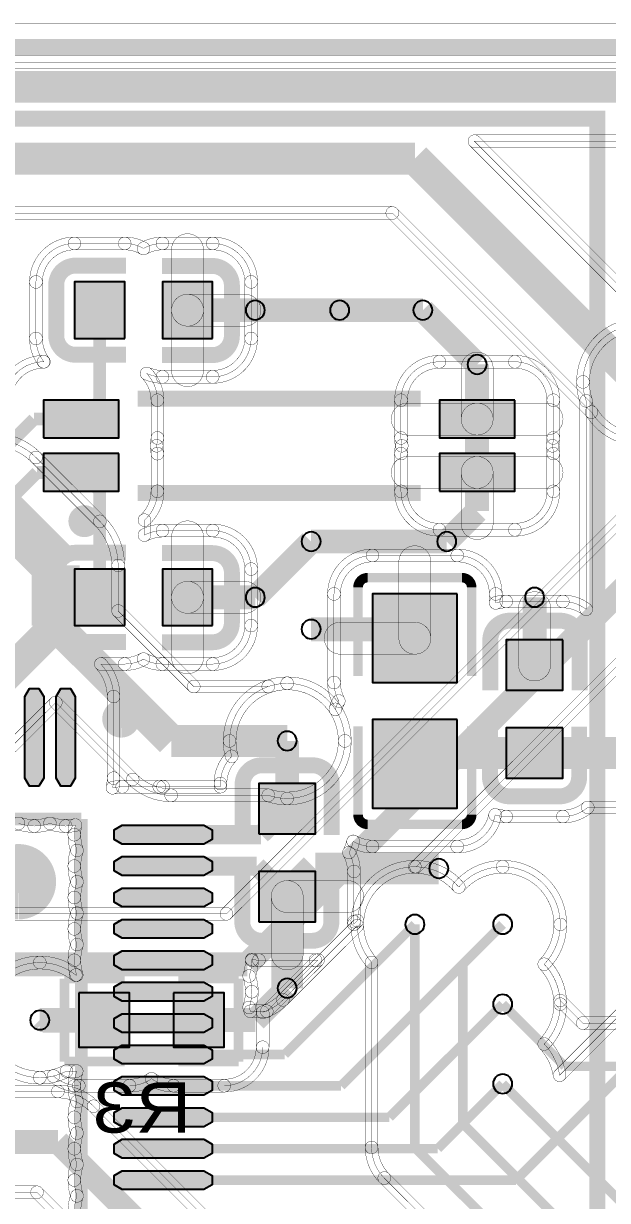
# Model space of a CAD drawing. Header units: millimetres. Extents: x -4.3 to 69.9, y 0.1 to 36.1.
# Drawn here: x 42.79 to 52.09, y 17.32 to 36.06 of the extents above; entities that cross this region are included whole.
import ezdxf
from ezdxf.enums import TextEntityAlignment as Align

# ---------------------------------------------------------------- set-up
doc = ezdxf.new("R2010")
doc.units = ezdxf.units.MM
for name, color, linetype, true_color in [('Bottom Layer', 7, 'Continuous', 0x0000ff), ('Bottom Silkscreen Layer', 7, 'Continuous', 0x66cc33), ('Hole Layer', 7, 'Continuous', 0x222222), ('Top Layer', 7, 'Continuous', 0xff0000), ('Top Silkscreen Layer', 7, 'Continuous', 0xffcc00)]:
    doc.layers.add(name, color=color, linetype=linetype, true_color=true_color)
doc.styles.get("Standard").update_dxf_attribs({"font": 'arial.ttf'})

msp = doc.modelspace()

# ---------------------------------------------------------------- hatches: boundary and pattern name
at = {"layer": 'Bottom Layer'}
for points in [[(43.674, 20.625), (43.674, 19.761), (44.481, 19.761), (44.481, 20.625)], [(45.181, 20.625), (45.181, 19.761), (45.988, 19.761), (45.988, 20.625)]]:
    msp.add_hatch(color=256, dxfattribs=at).paths.add_polyline_path(points)
at = {"layer": 'Top Layer'}
for points in [[(44.404, 31.046), (44.404, 31.946), (43.604, 31.946), (43.604, 31.046)], [(45.804, 31.046), (45.804, 31.946), (45.004, 31.946), (45.004, 31.046)], [(43.113, 29.462), (44.313, 29.462), (44.313, 30.062), (43.113, 30.062)], [(50.613, 30.062), (49.413, 30.062), (49.413, 29.462), (50.613, 29.462)], [(44.313, 29.212), (43.113, 29.212), (43.113, 28.612), (44.313, 28.612)], [(49.413, 28.612), (50.613, 28.612), (50.613, 29.212), (49.413, 29.212)], [(44.404, 26.474), (44.404, 27.374), (43.604, 27.374), (43.604, 26.474)], [(45.804, 26.474), (45.804, 27.374), (45.004, 27.374), (45.004, 26.474)], [(49.697, 26.978), (48.347, 26.978), (48.347, 25.568), (49.697, 25.568)], [(51.377, 26.246), (50.477, 26.246), (50.477, 25.446), (51.377, 25.446)], [(42.815, 25.345), (42.89, 25.475), (43.04, 25.475), (43.115, 25.345), (43.115, 24.045), (43.04, 23.915), (42.89, 23.915), (42.815, 24.045)], [(43.315, 25.345), (43.39, 25.475), (43.54, 25.475), (43.615, 25.345), (43.615, 24.045), (43.54, 23.915), (43.39, 23.915), (43.315, 24.045)], [(49.697, 24.978), (48.347, 24.978), (48.347, 23.568), (49.697, 23.568)], [(51.377, 24.846), (50.477, 24.846), (50.477, 24.046), (51.377, 24.046)], [(46.54, 23.16), (47.44, 23.16), (47.44, 23.96), (46.54, 23.96)], [(45.665, 23.295), (45.795, 23.22), (45.795, 23.07), (45.665, 22.995), (44.365, 22.995), (44.235, 23.07), (44.235, 23.22), (44.365, 23.295)], [(45.665, 22.795), (45.795, 22.72), (45.795, 22.57), (45.665, 22.495), (44.365, 22.495), (44.235, 22.57), (44.235, 22.72), (44.365, 22.795)], [(46.54, 21.76), (47.44, 21.76), (47.44, 22.56), (46.54, 22.56)], [(45.665, 22.295), (45.795, 22.22), (45.795, 22.07), (45.665, 21.995), (44.365, 21.995), (44.235, 22.07), (44.235, 22.22), (44.365, 22.295)], [(45.665, 21.795), (45.795, 21.72), (45.795, 21.57), (45.665, 21.495), (44.365, 21.495), (44.235, 21.57), (44.235, 21.72), (44.365, 21.795)], [(45.665, 21.295), (45.795, 21.22), (45.795, 21.07), (45.665, 20.995), (44.365, 20.995), (44.235, 21.07), (44.235, 21.22), (44.365, 21.295)], [(45.665, 20.795), (45.795, 20.72), (45.795, 20.57), (45.665, 20.495), (44.365, 20.495), (44.235, 20.57), (44.235, 20.72), (44.365, 20.795)], [(45.665, 20.295), (45.795, 20.22), (45.795, 20.07), (45.665, 19.995), (44.365, 19.995), (44.235, 20.07), (44.235, 20.22), (44.365, 20.295)], [(45.665, 19.795), (45.795, 19.72), (45.795, 19.57), (45.665, 19.495), (44.365, 19.495), (44.235, 19.57), (44.235, 19.72), (44.365, 19.795)], [(45.665, 19.295), (45.795, 19.22), (45.795, 19.07), (45.665, 18.995), (44.365, 18.995), (44.235, 19.07), (44.235, 19.22), (44.365, 19.295)], [(45.665, 18.795), (45.795, 18.72), (45.795, 18.57), (45.665, 18.495), (44.365, 18.495), (44.235, 18.57), (44.235, 18.72), (44.365, 18.795)], [(45.665, 18.295), (45.795, 18.22), (45.795, 18.07), (45.665, 17.995), (44.365, 17.995), (44.235, 18.07), (44.235, 18.22), (44.365, 18.295)], [(45.665, 17.795), (45.795, 17.72), (45.795, 17.57), (45.665, 17.495), (44.365, 17.495), (44.235, 17.57), (44.235, 17.72), (44.365, 17.795)]]:
    msp.add_hatch(color=256, dxfattribs=at).paths.add_polyline_path(points)

# ---------------------------------------------------------------- linework, layer by layer
at = {"layer": 'Bottom Layer', "const_width": 0.00508}
msp.add_lwpolyline([(-0.127, 0.058), (69.873, 0.058), (69.873, 36.057), (-0.127, 36.057)], close=True, dxfattribs=at)
at = {"layer": 'Bottom Layer'}
for points, const_width in [([(57.404, 35.052), (22.352, 35.052)], 0.508), ([(22.733, 33.909), (49.022, 33.909)], 0.508), ([(49.022, 33.909), (52.578, 30.353)], 0.508), ([(55.713, 30.44), (46.355, 21.082)], 0.381), ([(42.291, 28.448), (43.307, 27.432)], 0.762), ([(43.307, 27.432), (43.307, 26.475)], 0.762), ([(43.307, 26.475), (41.597, 24.765)], 0.508), ([(43.307, 26.475), (45.144, 24.638)], 0.508), ([(45.144, 24.638), (46.99, 24.638)], 0.508), ([(49.022, 21.717), (49.022, 18.165)], 0.152), ([(49.784, 21.082), (50.419, 21.717)], 0.152), ([(46.355, 21.082), (33.909, 21.082)], 0.381), ([(49.784, 18.546), (49.784, 21.082)], 0.152), ([(46.482, 20.193), (46.99, 20.701)], 0.381), ([(51.409, 19.457), (50.419, 20.447)], 0.152), ([(43.053, 20.193), (44.078, 20.193)], 0.381), ([(45.584, 20.193), (46.482, 20.193)], 0.381), ([(51.409, 19.457), (54.981, 19.457)], 0.152), ([(50.419, 19.177), (52.679, 16.917)], 0.152), ([(49.784, 18.546), (53.953, 14.377)], 0.152), ([(34.07, 18.254), (43.341, 18.254)], 0.381), ([(53.827, 7.768), (43.341, 18.254)], 0.381), ([(53.086, 14.101), (49.022, 18.165)], 0.152)]:
    msp.add_lwpolyline(points, dxfattribs=dict(at, const_width=const_width))
at = {"layer": 'Bottom Layer', "const_width": 0.00508}
for points in [[(49.898, 34.114, -1), (50.042, 34.258), (53.021, 31.279, -1), (52.877, 31.135)], [(49.97, 34.084, -1), (49.97, 34.288), (52.815, 34.288, -1), (52.815, 34.084)], [(31.98, 32.941, -1), (31.98, 33.145), (48.663, 33.145, -1), (48.663, 32.941)], [(48.591, 32.971, -1), (48.735, 33.115), (51.905, 29.944, -1), (51.762, 29.801)], [(46.094, 21.813, -1), (45.951, 21.957), (55.074, 31.08, -1), (55.218, 30.936)], [(52.615, 29.335, -0.260485), (51.747, 29.819, -1), (51.92, 29.926, 0.260485), (52.615, 29.538, -1)], [(42.291, 29.543, -0.198912), (43.065, 29.222, -1), (42.921, 29.078, 0.198912), (42.291, 29.34, -1)], [(42.921, 29.078, -1), (43.065, 29.222), (44.081, 28.206, -1), (43.938, 28.062)], [(42.921, 29.078, -1), (43.065, 29.222), (43.065, 29.222, -1), (42.921, 29.078)], [(44.081, 28.206, -0.198912), (44.402, 27.432, -1), (44.199, 27.432, 0.198912), (43.938, 28.062, -1)], [(43.938, 28.062, -1), (44.081, 28.206), (44.081, 28.206, -1), (43.938, 28.062)], [(44.402, 26.707, -1), (44.199, 26.707), (44.199, 27.432, -1), (44.402, 27.432)], [(44.402, 27.432, -1), (44.199, 27.432), (44.199, 27.432, -1), (44.402, 27.432)], [(49.114, 22.562, -1), (48.97, 22.706), (53.748, 27.484, -1), (53.892, 27.34)], [(51.694, 20.145), (51.334, 20.505, 0.177146), (51.081, 21.082, 0.193556), (51.336, 21.717, 0.414214), (50.419, 22.634, 0.219892), (49.721, 22.311, 0.214176), (49.042, 22.634), (53.82, 27.412, 0.070378), (53.773, 27.077, 0.316105), (54.571, 25.941, 0.333237), (53.519, 24.537, 0.269329), (54.257, 23.267, 0.269329), (53.519, 21.997, 0.269329), (54.257, 20.727, 0.14148), (53.691, 20.145)], [(44.228, 26.635, -1), (44.372, 26.779), (45.575, 25.576, -1), (45.431, 25.432)], [(45.503, 25.403, -1), (45.503, 25.606), (46.689, 25.606, -1), (46.689, 25.403)], [(46.656, 25.6, -0.083801), (46.99, 25.657, -1), (46.99, 25.453, 0.083801), (46.722, 25.408, -1)], [(46.99, 25.657, -0.414214), (48.009, 24.638, -1), (47.805, 24.638, 0.414214), (46.99, 25.453, -1)], [(42.681, 24.48, -1), (42.537, 24.624), (43.235, 25.322, -1), (43.379, 25.178)], [(43.235, 25.178, -1), (43.379, 25.322), (44.603, 24.097, -1), (44.46, 23.954)], [(48.009, 24.638, -0.414214), (46.99, 23.62, -1), (46.99, 23.823, 0.414214), (47.805, 24.638, -1)], [(44.46, 23.954, -1), (44.603, 24.097), (44.603, 24.097, -1), (44.46, 23.954)], [(45.144, 23.67, -0.198912), (44.46, 23.954, -1), (44.603, 24.097, 0.198912), (45.144, 23.874, -1)], [(45.144, 23.67, -1), (45.144, 23.874), (45.144, 23.874, -1), (45.144, 23.67)], [(45.144, 23.67, -1), (45.144, 23.874), (46.689, 23.874, -1), (46.689, 23.67)], [(46.99, 23.62, -0.083801), (46.656, 23.676, -1), (46.722, 23.868, 0.083801), (46.99, 23.823, -1)], [(49.044, 22.736, -0.214176), (49.798, 22.377, -1), (49.643, 22.246, 0.214176), (49.04, 22.532, -1)], [(49.643, 22.377, -0.219892), (50.419, 22.736, -1), (50.419, 22.533, 0.219892), (49.798, 22.246, -1)], [(50.419, 22.736, -0.414214), (51.438, 21.717, -1), (51.235, 21.717, 0.414214), (50.419, 22.533, -1)], [(34.352, 21.783, -1), (34.352, 21.986), (46.023, 21.986, -1), (46.023, 21.783)], [(46.994, 20.443, -1), (46.851, 20.586), (48.033, 21.769, -1), (48.177, 21.625)], [(48.258, 21.044, -0.176835), (48.004, 21.695, -1), (48.207, 21.699, 0.176835), (48.41, 21.178, -1)], [(51.438, 21.717, -0.193556), (51.154, 21.012, -1), (51.008, 21.152, 0.193556), (51.235, 21.717, -1)], [(48.232, 21.111, -1), (48.435, 21.111), (48.435, 18.165, -1), (48.232, 18.165)], [(51.154, 21.152, -0.177146), (51.436, 20.512, -1), (51.233, 20.499, 0.177146), (51.008, 21.012, -1)], [(46.994, 20.443, -0.119451), (46.631, 20.221, -1), (46.569, 20.414, 0.119451), (46.851, 20.586, -1)], [(46.994, 20.443, -1), (46.851, 20.586), (46.851, 20.586, -1), (46.994, 20.443)], [(51.263, 20.433, -1), (51.406, 20.577), (51.766, 20.217, -1), (51.622, 20.074)], [(43.053, 19.174, -0.414214), (42.035, 20.193, -1), (42.238, 20.193, 0.414214), (43.053, 19.378, -1)], [(46.701, 19.761, -1), (46.498, 19.761), (46.498, 20.318, -1), (46.701, 20.318)], [(51.694, 20.044, -1), (51.694, 20.247), (53.691, 20.247, -1), (53.691, 20.044)], [(46.701, 19.761, -0.414214), (45.988, 19.047, -1), (45.988, 19.25, 0.414214), (46.498, 19.761, -1)], [(43.293, 19.203, -0.059639), (43.053, 19.174, -1), (43.053, 19.378, 0.059639), (43.246, 19.401, -1)], [(43.674, 19.047, -0.182723), (43.202, 19.226, -1), (43.337, 19.378, 0.182723), (43.674, 19.25, -1)], [(44.889, 19.176, -0.153414), (44.481, 19.047, -1), (44.481, 19.25, 0.153414), (44.773, 19.342, -1)], [(45.181, 19.047, -0.153414), (44.773, 19.176, -1), (44.889, 19.342, 0.153414), (45.181, 19.25, -1)], [(34.403, 18.955, -1), (34.403, 19.158), (43.341, 19.158, -1), (43.341, 18.955)], [(43.341, 19.158, -0.198912), (43.98, 18.893, -1), (43.837, 18.75, 0.198912), (43.341, 18.955, -1)], [(43.341, 18.955, -1), (43.341, 19.158), (43.341, 19.158, -1), (43.341, 18.955)], [(43.674, 19.047, -1), (43.674, 19.25), (44.481, 19.25, -1), (44.481, 19.047)], [(45.181, 19.047, -1), (45.181, 19.25), (45.988, 19.25, -1), (45.988, 19.047)], [(43.837, 18.75, -1), (43.98, 18.893), (53.593, 9.28, -1), (53.45, 9.137)], [(43.837, 18.75, -1), (43.98, 18.893), (43.98, 18.893, -1), (43.837, 18.75)], [(48.232, 18.165, -1), (48.435, 18.165), (48.435, 18.165, -1), (48.232, 18.165)], [(48.464, 17.606, -0.198912), (48.232, 18.165, -1), (48.435, 18.165, 0.198912), (48.607, 17.75, -1)], [(48.464, 17.606, -1), (48.607, 17.75), (48.607, 17.75, -1), (48.464, 17.606)], [(48.464, 17.606, -1), (48.607, 17.75), (52.47, 13.887, -1), (52.326, 13.744)], [(34.07, 17.35, -1), (34.07, 17.553), (43.009, 17.553, -1), (43.009, 17.35)], [(42.937, 17.38, -1), (43.08, 17.523), (53.331, 7.273, -1), (53.187, 7.129)]]:
    msp.add_lwpolyline(points, format="xyb", close=True, dxfattribs=at)
for points in [[(52.949, 31.207), (49.97, 34.186), (52.815, 34.186, 0.158232)], [(31.98, 33.043), (48.663, 33.043), (51.834, 29.873, 0.260485), (52.615, 29.436, 0.414214)], [(55.146, 31.008), (46.023, 21.885), (34.352, 21.885, 0.126835), (33.909, 21.999, 0.178154), (33.315, 21.78), (33.315, 22.694), (33.315, 22.694, 0.198912), (33.08, 23.261), (33.08, 23.261), (32.846, 23.495, 0.334178), (31.965, 24.158, 0.414214), (31.048, 23.241, 0.333717), (31.709, 22.36), (31.709, 19.812), (31.709, 19.812, 0.198912), (31.945, 19.244), (31.945, 19.244), (33.502, 17.687), (33.502, 17.687, 0.198912), (34.07, 17.451), (34.07, 17.451), (43.009, 17.451), (53.259, 7.201)], [(42.609, 24.552), (43.307, 25.25), (44.532, 24.026), (44.532, 24.026, 0.198912), (45.144, 23.772), (45.144, 23.772), (46.689, 23.772, 0.083801), (46.99, 23.721, 0.414214), (47.907, 24.638, 0.414214), (46.99, 25.555, 0.083801), (46.689, 25.504), (45.503, 25.504), (44.3, 26.707), (44.3, 27.432), (44.3, 27.432, 0.198912), (44.009, 28.134), (44.009, 28.134), (42.993, 29.15), (42.993, 29.15, 0.198912), (42.291, 29.441)], [(42.136, 20.193, 0.414214), (43.053, 19.276, 0.059639), (43.27, 19.302, 0.182723), (43.674, 19.149), (44.481, 19.149, 0.153414), (44.831, 19.259, 0.153414), (45.181, 19.149), (45.988, 19.149, 0.414214), (46.6, 19.761), (46.6, 20.318, 0.119451), (46.923, 20.514), (46.923, 20.514), (48.105, 21.697, 0.176835), (48.334, 21.111), (48.334, 18.165), (48.334, 18.165, 0.198912), (48.535, 17.678), (48.535, 17.678), (52.398, 13.816)], [(53.522, 9.209), (43.909, 18.822), (43.909, 18.822, 0.198912), (43.341, 19.057), (43.341, 19.057), (34.403, 19.057)]]:
    msp.add_lwpolyline(points, format="xyb", dxfattribs=at)
at = {"layer": 'Bottom Layer'}
for points in [[(43.674, 20.625), (43.674, 19.761), (44.481, 19.761), (44.481, 20.625)], [(45.181, 20.625), (45.181, 19.761), (45.988, 19.761), (45.988, 20.625)]]:
    msp.add_lwpolyline(points, close=True, dxfattribs=at)
at = {"layer": 'Bottom Silkscreen Layer', "const_width": 0.152}
for points in [[(44.405, 20.854), (43.446, 20.854)], [(43.446, 20.854), (43.446, 19.532)], [(44.405, 20.854), (43.446, 20.854)], [(43.446, 20.854), (43.446, 19.532)], [(45.257, 20.854), (46.216, 20.854)], [(45.257, 20.854), (46.216, 20.854)], [(46.216, 20.854), (46.216, 19.532)], [(46.216, 20.854), (46.216, 19.532)], [(43.446, 19.532), (44.405, 19.532)], [(43.446, 19.532), (44.405, 19.532)], [(46.216, 19.532), (45.257, 19.532)], [(46.216, 19.532), (45.257, 19.532)]]:
    msp.add_lwpolyline(points, dxfattribs=at)
at = {"layer": 'Hole Layer'}
for points in [[(46.33, 31.496, 1), (46.634, 31.496), (46.634, 31.496, 1), (46.33, 31.496)], [(47.672, 31.496, 1), (47.977, 31.496), (47.977, 31.496, 1), (47.672, 31.496)], [(48.997, 31.496, 1), (49.301, 31.496), (49.301, 31.496, 1), (48.997, 31.496)], [(49.861, 30.632, 1), (50.166, 30.632), (50.166, 30.632, 1), (49.861, 30.632)], [(47.219, 27.813, 1), (47.523, 27.813), (47.523, 27.813, 1), (47.219, 27.813)], [(49.378, 27.813, 1), (49.682, 27.813), (49.682, 27.813, 1), (49.378, 27.813)], [(46.33, 26.924, 1), (46.634, 26.924), (46.634, 26.924, 1), (46.33, 26.924)], [(50.775, 26.924, 1), (51.08, 26.924), (51.08, 26.924, 1), (50.775, 26.924)], [(47.219, 26.416, 1), (47.523, 26.416), (47.523, 26.416, 1), (47.219, 26.416)], [(46.838, 24.638, 1), (47.142, 24.638), (47.142, 24.638, 1), (46.838, 24.638)], [(49.251, 22.606, 1), (49.555, 22.606), (49.555, 22.606, 1), (49.251, 22.606)], [(46.838, 20.701, 1), (47.142, 20.701), (47.142, 20.701, 1), (46.838, 20.701)], [(42.901, 20.193, 1), (43.205, 20.193), (43.205, 20.193, 1), (42.901, 20.193)]]:
    msp.add_lwpolyline(points, format="xyb", dxfattribs=at)
for points in [[(48.87, 21.717, 1), (49.175, 21.717, 1)], [(50.267, 21.717, 1), (50.572, 21.717, 1)], [(50.267, 20.447, 1), (50.572, 20.447, 1)], [(50.267, 19.177, 1), (50.572, 19.177, 1)]]:
    msp.add_lwpolyline(points, format="xyb", close=True, dxfattribs=at)
at = {"layer": 'Top Layer', "const_width": 0.00508}
msp.add_lwpolyline([(-0.127, 36.057), (-0.127, 0.058), (69.873, 0.058), (69.873, 36.057)], close=True, dxfattribs=at)
for points in [[(0.485, 35.345, -1), (0.485, 35.549), (63.361, 35.549, -1), (63.361, 35.345)], [(42.89, 31.946, -0.414214), (43.604, 32.66, -1), (43.604, 32.457, 0.414214), (43.094, 31.946, -1)], [(43.604, 32.457, -1), (43.604, 32.66), (44.404, 32.66, -1), (44.404, 32.457)], [(44.404, 32.66, -0.128764), (44.754, 32.568, -1), (44.654, 32.391, 0.128764), (44.404, 32.457, -1)], [(44.654, 32.568, -0.128764), (45.004, 32.66, -1), (45.004, 32.457, 0.128764), (44.754, 32.391, -1)], [(45.004, 32.457, -1), (45.004, 32.66), (45.804, 32.66, -1), (45.804, 32.457)], [(45.15, 32.459, -1), (45.658, 32.459), (45.658, 31.496, -1), (45.15, 31.496)], [(45.804, 32.66, -0.414214), (46.518, 31.946, -1), (46.315, 31.946, 0.414214), (45.804, 32.457, -1)], [(42.89, 31.946, -1), (43.094, 31.946), (43.094, 31.046, -1), (42.89, 31.046)], [(46.518, 31.046, -1), (46.315, 31.046), (46.315, 31.946, -1), (46.518, 31.946)], [(45.404, 31.242, -1), (45.404, 31.75), (46.317, 31.75, -1), (46.317, 31.242)], [(45.658, 30.533, -1), (45.15, 30.533), (45.15, 31.496, -1), (45.658, 31.496)], [(51.596, 30.353, -0.414214), (52.615, 31.372, -1), (52.615, 31.168, 0.414214), (51.799, 30.353, -1)], [(43.037, 30.613, -0.164661), (42.89, 31.046, -1), (43.094, 31.046, 0.164661), (43.198, 30.736, -1)], [(46.518, 31.046, -0.414214), (45.804, 30.332, -1), (45.804, 30.536, 0.414214), (46.315, 31.046, -1)], [(42.494, 30.418, -0.268305), (43.113, 30.776, -1), (43.113, 30.573, 0.268305), (42.671, 30.317, -1)], [(43.113, 30.573, -1), (43.113, 30.776), (43.118, 30.776, -1), (43.118, 30.573)], [(48.7, 30.062, -0.414214), (49.413, 30.776, -1), (49.413, 30.573, 0.414214), (48.903, 30.062, -1)], [(49.413, 30.573, -1), (49.413, 30.776), (50.613, 30.776, -1), (50.613, 30.573)], [(50.267, 29.762, -1), (49.759, 29.762), (49.759, 30.575, -1), (50.267, 30.575)], [(50.613, 30.776, -0.414214), (51.327, 30.062, -1), (51.124, 30.062, 0.414214), (50.613, 30.573, -1)], [(44.826, 30.559, -0.194743), (45.027, 30.062, -1), (44.823, 30.062, 0.194743), (44.68, 30.417, -1)], [(45.004, 30.332, -0.10622), (44.711, 30.395, -1), (44.794, 30.581, 0.10622), (45.004, 30.536, -1)], [(50.613, 28, 0.414214), (51.225, 28.612), (51.225, 29.212, 0.051498), (51.212, 29.337, 0.051498), (51.225, 29.462), (51.225, 30.062, 0.414214), (50.613, 30.674), (49.413, 30.674, 0.414214), (48.801, 30.062), (48.801, 29.462, 0.051498), (48.814, 29.337, 0.051498), (48.801, 29.212), (48.801, 28.612, 0.414214), (49.413, 28)], [(45.004, 30.332, -1), (45.004, 30.536), (45.804, 30.536, -1), (45.804, 30.332)], [(51.653, 30.019, -0.083801), (51.596, 30.353, -1), (51.799, 30.353, 0.083801), (51.844, 30.085, -1)], [(45.027, 29.462, -1), (44.823, 29.462), (44.823, 30.062, -1), (45.027, 30.062)], [(48.9, 29.508, -1), (48.9, 30.016), (50.013, 30.016, -1), (50.013, 29.508)], [(48.7, 30.062, -1), (48.903, 30.062), (48.903, 29.462, -1), (48.7, 29.462)], [(50.013, 29.508, -1), (50.013, 30.016), (51.126, 30.016, -1), (51.126, 29.508)], [(51.327, 29.462, -1), (51.124, 29.462), (51.124, 30.062, -1), (51.327, 30.062)], [(51.647, 30.052, -1), (51.85, 30.052), (51.85, 26.733, -1), (51.647, 26.733)], [(45.027, 29.462, -0.051498), (45.012, 29.316, -1), (44.813, 29.358, 0.051498), (44.823, 29.462, -1)], [(45.012, 29.358, -0.051498), (45.027, 29.212, -1), (44.823, 29.212, 0.051498), (44.813, 29.316, -1)], [(48.715, 29.316, -0.051498), (48.7, 29.462, -1), (48.903, 29.462, 0.051498), (48.913, 29.358, -1)], [(48.7, 29.212, -0.051498), (48.715, 29.358, -1), (48.913, 29.316, 0.051498), (48.903, 29.212, -1)], [(51.327, 29.462, -0.051498), (51.312, 29.316, -1), (51.113, 29.358, 0.051498), (51.124, 29.462, -1)], [(51.312, 29.358, -0.051498), (51.327, 29.212, -1), (51.124, 29.212, 0.051498), (51.113, 29.316, -1)], [(45.027, 28.612, -1), (44.823, 28.612), (44.823, 29.212, -1), (45.027, 29.212)], [(48.7, 29.212, -1), (48.903, 29.212), (48.903, 28.612, -1), (48.7, 28.612)], [(51.124, 29.212, -1), (51.327, 29.212), (51.327, 28.612, -1), (51.124, 28.612)], [(48.9, 28.658, -1), (48.9, 29.166), (50.013, 29.166, -1), (50.013, 28.658)], [(50.267, 28.099, -1), (49.759, 28.099), (49.759, 28.912, -1), (50.267, 28.912)], [(50.013, 28.658, -1), (50.013, 29.166), (51.126, 29.166, -1), (51.126, 28.658)], [(45.027, 28.612, -0.215258), (44.785, 28.077, -1), (44.651, 28.229, 0.215258), (44.823, 28.612, -1)], [(49.413, 27.898, -0.414214), (48.7, 28.612, -1), (48.903, 28.612, 0.414214), (49.413, 28.101, -1)], [(51.327, 28.612, -0.414214), (50.613, 27.898, -1), (50.613, 28.101, 0.414214), (51.124, 28.612, -1)], [(44.819, 27.915, -1), (44.616, 27.915), (44.616, 28.153, -1), (44.819, 28.153)], [(45.658, 26.924, -1), (45.15, 26.924), (45.15, 27.887, -1), (45.658, 27.887)], [(44.67, 28.005, -0.12228), (45.004, 28.088, -1), (45.004, 27.885, 0.12228), (44.765, 27.825, -1)], [(45.004, 27.885, -1), (45.004, 28.088), (45.804, 28.088, -1), (45.804, 27.885)], [(45.804, 28.088, -0.414214), (46.518, 27.374, -1), (46.315, 27.374, 0.414214), (45.804, 27.885, -1)], [(49.413, 27.898, -1), (49.413, 28.101), (50.613, 28.101, -1), (50.613, 27.898)], [(49.276, 26.273, -1), (48.768, 26.273), (48.768, 27.491, -1), (49.276, 27.491)], [(47.633, 26.978, -0.414214), (48.347, 27.692, -1), (48.347, 27.489, 0.414214), (47.837, 26.978, -1)], [(48.347, 27.489, -1), (48.347, 27.692), (49.697, 27.692, -1), (49.697, 27.489)], [(49.697, 27.692, -0.414214), (50.411, 26.978, -1), (50.208, 26.978, 0.414214), (49.697, 27.489, -1)], [(46.518, 26.474, -1), (46.315, 26.474), (46.315, 27.374, -1), (46.518, 27.374)], [(45.404, 26.67, -1), (45.404, 27.178), (46.317, 27.178, -1), (46.317, 26.67)], [(45.15, 26.924, -1), (45.658, 26.924), (45.658, 25.961, -1), (45.15, 25.961)], [(47.633, 26.978, -1), (47.837, 26.978), (47.837, 25.568, -1), (47.633, 25.568)], [(50.411, 26.835, -1), (50.208, 26.835), (50.208, 26.978, -1), (50.411, 26.978)], [(51.181, 25.846, -1), (50.673, 25.846), (50.673, 26.759, -1), (51.181, 26.759)], [(50.281, 26.932, -0.069554), (50.477, 26.96, -1), (50.477, 26.757, 0.069554), (50.337, 26.737, -1)], [(50.477, 26.757, -1), (50.477, 26.96), (51.377, 26.96, -1), (51.377, 26.757)], [(51.377, 26.96, -0.164442), (51.81, 26.813, -1), (51.687, 26.652, 0.164442), (51.377, 26.757, -1)], [(46.518, 26.474, -0.414214), (45.804, 25.76, -1), (45.804, 25.964, 0.414214), (46.315, 26.474, -1)], [(47.834, 26.019, -1), (47.834, 26.527), (49.022, 26.527, -1), (49.022, 26.019)], [(44.1, 25.931, -0.188554), (44.329, 25.345, -1), (44.126, 25.345, 0.188554), (43.95, 25.793, -1)], [(44.025, 25.76, -1), (44.025, 25.964), (44.404, 25.964, -1), (44.404, 25.76)], [(44.754, 25.852, -0.128764), (44.404, 25.76, -1), (44.404, 25.964, 0.128764), (44.654, 26.029, -1)], [(45.004, 25.76, -0.128764), (44.654, 25.852, -1), (44.754, 26.029, 0.128764), (45.004, 25.964, -1)], [(45.004, 25.76, -1), (45.004, 25.964), (45.804, 25.964, -1), (45.804, 25.76)], [(47.722, 25.224, -0.126374), (47.633, 25.568, -1), (47.837, 25.568, 0.126374), (47.9, 25.322, -1)], [(45.972, 24.638, -0.414214), (46.99, 25.657, -1), (46.99, 25.453, 0.414214), (46.175, 24.638, -1)], [(46.99, 25.657, -0.25283), (47.842, 25.196, -1), (47.672, 25.085, 0.25283), (46.99, 25.453, -1)], [(44.329, 24.045, -1), (44.126, 24.045), (44.126, 25.345, -1), (44.329, 25.345)], [(47.659, 25.168, -0.058526), (47.722, 25.322, -1), (47.9, 25.224, 0.058526), (47.855, 25.114, -1)], [(47.732, 25.042, -1), (47.782, 25.239), (47.782, 25.239, -1), (47.732, 25.042)], [(46.009, 24.365, -0.067919), (45.972, 24.638, -1), (46.175, 24.638, 0.067919), (46.205, 24.42, -1)], [(45.826, 23.96, -0.198572), (46.035, 24.464, -1), (46.179, 24.321, 0.198572), (46.03, 23.96, -1)], [(44.329, 24.045, -0.050693), (44.311, 23.871, -1), (44.112, 23.912, 0.050693), (44.126, 24.045, -1)], [(44.191, 23.991, -0.050693), (44.365, 24.009, -1), (44.365, 23.806, 0.050693), (44.232, 23.792, -1)], [(44.365, 23.806, -1), (44.365, 24.009), (44.954, 24.009, -1), (44.954, 23.806)], [(44.946, 24.008, -0.019816), (45.015, 24.011, -1), (45.015, 23.808, 0.019816), (44.962, 23.806, -1)], [(45.015, 23.808, -1), (45.015, 24.011), (45.928, 24.011, -1), (45.928, 23.808)], [(45.826, 23.96, -1), (46.03, 23.96), (46.03, 23.91, -1), (45.826, 23.91)], [(51.84, 23.503, -0.178145), (51.377, 23.332, -1), (51.377, 23.535, 0.178145), (51.708, 23.657, -1)], [(51.774, 23.478, -1), (51.774, 23.681), (52.628, 23.681, -1), (52.628, 23.478)], [(42.748, 23.229, -0.08377), (42.465, 23.181, -1), (42.465, 23.384, 0.08377), (42.682, 23.421, -1)], [(42.965, 23.181, -0.08377), (42.682, 23.229, -1), (42.748, 23.421, 0.08377), (42.965, 23.384, -1)], [(43.248, 23.229, -0.083726), (42.965, 23.181, -1), (42.965, 23.384, 0.083726), (43.182, 23.421, -1)], [(43.465, 23.181, -0.083726), (43.182, 23.229, -1), (43.248, 23.421, 0.083726), (43.465, 23.384, -1)], [(50.4, 23.442, -0.363224), (49.697, 22.854, -1), (49.697, 23.058, 0.363224), (50.2, 23.478, -1)], [(50.477, 23.332, -0.073655), (50.27, 23.363, -1), (50.329, 23.557, 0.073655), (50.477, 23.535, -1)], [(50.477, 23.332, -1), (50.477, 23.535), (51.377, 23.535, -1), (51.377, 23.332)], [(43.639, 23.199, -0.050693), (43.465, 23.181, -1), (43.465, 23.384, 0.050693), (43.598, 23.398, -1)], [(43.501, 23.145, -0.050693), (43.519, 23.319, -1), (43.718, 23.278, 0.050693), (43.704, 23.145, -1)], [(43.549, 22.862, -0.083726), (43.501, 23.145, -1), (43.704, 23.145, 0.083726), (43.741, 22.928, -1)], [(48.14, 23.018, -0.078228), (48.062, 22.81, -1), (47.885, 22.91, 0.078228), (47.94, 23.059, -1)], [(48.347, 22.854, -0.132123), (47.989, 22.951, -1), (48.091, 23.126, 0.132123), (48.347, 23.058, -1)], [(48.347, 22.854, -1), (48.347, 23.058), (49.697, 23.058, -1), (49.697, 22.854)], [(43.501, 22.645, -0.083726), (43.549, 22.928, -1), (43.741, 22.862, 0.083726), (43.704, 22.645, -1)], [(48.062, 22.91, -0.128764), (48.154, 22.56, -1), (47.951, 22.56, 0.128764), (47.885, 22.81, -1)], [(43.549, 22.362, -0.08377), (43.501, 22.645, -1), (43.704, 22.645, 0.08377), (43.741, 22.428, -1)], [(48.005, 21.782, -0.395746), (49.022, 22.736, -1), (49.022, 22.533, 0.395746), (48.208, 21.769, -1)], [(49.022, 22.736, -0.219892), (49.798, 22.377, -1), (49.643, 22.246, 0.219892), (49.022, 22.533, -1)], [(49.643, 22.377, -0.219892), (50.419, 22.736, -1), (50.419, 22.533, 0.219892), (49.798, 22.246, -1)], [(50.419, 22.736, -0.414214), (51.438, 21.717, -1), (51.235, 21.717, 0.414214), (50.419, 22.533, -1)], [(43.501, 22.145, -0.08377), (43.549, 22.428, -1), (43.741, 22.362, 0.08377), (43.704, 22.145, -1)], [(47.951, 22.56, -1), (48.154, 22.56), (48.154, 21.76, -1), (47.951, 21.76)], [(46.736, 22.16, -1), (47.244, 22.16), (47.244, 21.247, -1), (46.736, 21.247)], [(46.99, 21.906, -1), (46.99, 22.414), (47.953, 22.414, -1), (47.953, 21.906)], [(43.549, 21.862, -0.083726), (43.501, 22.145, -1), (43.704, 22.145, 0.083726), (43.741, 21.928, -1)], [(43.501, 21.645, -0.083726), (43.549, 21.928, -1), (43.741, 21.862, 0.083726), (43.704, 21.645, -1)], [(43.549, 21.362, -0.08377), (43.501, 21.645, -1), (43.704, 21.645, 0.08377), (43.741, 21.428, -1)], [(48.123, 21.647, -1), (47.979, 21.791), (48.035, 21.847, -1), (48.179, 21.703)], [(48.154, 21.76, -0.016652), (48.152, 21.713, -1), (47.95, 21.726, 0.016652), (47.951, 21.76, -1)], [(51.438, 21.717, -0.193556), (51.154, 21.012, -1), (51.008, 21.152, 0.193556), (51.235, 21.717, -1)], [(51.398, 19.243, -1), (51.254, 19.387), (53.51, 21.643, -1), (53.654, 21.5)], [(43.501, 21.145, -0.08377), (43.549, 21.428, -1), (43.741, 21.362, 0.08377), (43.704, 21.145, -1)], [(42.035, 20.193, -0.414214), (43.053, 21.212, -1), (43.053, 21.008, 0.414214), (42.238, 20.193, -1)], [(43.053, 21.212, -0.170067), (43.689, 20.989, -1), (43.562, 20.83, 0.170067), (43.053, 21.008, -1)], [(43.543, 20.878, -0.078684), (43.501, 21.145, -1), (43.704, 21.145, 0.078684), (43.737, 20.941, -1)], [(46.529, 21.145, -0.083726), (46.481, 20.862, -1), (46.289, 20.928, 0.083726), (46.326, 21.145, -1)], [(46.529, 21.16, -0.00439), (46.529, 21.145, -1), (46.326, 21.145, 0.00439), (46.325, 21.157, -1)], [(46.54, 21.046, -0.046485), (46.408, 21.059, -1), (46.446, 21.258, 0.046485), (46.54, 21.249, -1)], [(46.54, 21.046, -1), (46.54, 21.249), (47.44, 21.249, -1), (47.44, 21.046)], [(46.737, 20.262, -1), (46.593, 20.405), (47.409, 21.221, -1), (47.553, 21.077)], [(47.488, 21.048, -0.016652), (47.44, 21.046, -1), (47.44, 21.249, 0.016652), (47.474, 21.251, -1)], [(51.154, 21.152, -0.193556), (51.438, 20.447, -1), (51.235, 20.447, 0.193556), (51.008, 21.012, -1)], [(43.625, 20.808, -1), (43.625, 21.011), (43.64, 21.011, -1), (43.64, 20.808)], [(46.481, 20.928, -0.083726), (46.529, 20.645, -1), (46.326, 20.645, 0.083726), (46.289, 20.862, -1)], [(46.403, 20.334, 0.021109), (46.385, 20.395, 0.08377), (46.427, 20.645, 0.083726), (46.385, 20.895, 0.083726), (46.427, 21.145, 0.00439), (46.427, 21.158, 0.046485), (46.54, 21.148), (47.44, 21.148, 0.016652), (47.481, 21.149), (46.665, 20.334)], [(46.529, 20.645, -0.08377), (46.481, 20.362, -1), (46.289, 20.428, 0.08377), (46.326, 20.645, -1)], [(46.481, 20.428, -0.021109), (46.502, 20.359, -1), (46.305, 20.308, 0.021109), (46.289, 20.362, -1)], [(46.403, 20.232, -1), (46.403, 20.435), (46.665, 20.435, -1), (46.665, 20.232)], [(51.438, 20.447, -0.193556), (51.154, 19.742, -1), (51.008, 19.882, 0.193556), (51.235, 20.447, -1)], [(43.053, 19.174, -0.414214), (42.035, 20.193, -1), (42.238, 20.193, 0.414214), (43.053, 19.378, -1)], [(51.154, 19.882, -0.154594), (51.426, 19.331, -1), (51.225, 19.3, 0.154594), (51.008, 19.742, -1)], [(43.525, 19.29, -0.121044), (43.053, 19.174, -1), (43.053, 19.378, 0.121044), (43.431, 19.471, -1)], [(43.478, 19.279, -1), (43.478, 19.482), (43.64, 19.482, -1), (43.64, 19.279)], [(43.501, 19.145, -0.078684), (43.543, 19.412, -1), (43.737, 19.349, 0.078684), (43.704, 19.145, -1)], [(43.549, 18.862, -0.083726), (43.501, 19.145, -1), (43.704, 19.145, 0.083726), (43.741, 18.928, -1)], [(43.501, 18.645, -0.083726), (43.549, 18.928, -1), (43.741, 18.862, 0.083726), (43.704, 18.645, -1)], [(43.549, 18.362, -0.08377), (43.501, 18.645, -1), (43.704, 18.645, 0.08377), (43.741, 18.428, -1)], [(43.501, 18.145, -0.08377), (43.549, 18.428, -1), (43.741, 18.362, 0.08377), (43.704, 18.145, -1)], [(43.549, 17.862, -0.08377), (43.501, 18.145, -1), (43.704, 18.145, 0.08377), (43.741, 17.928, -1)], [(43.501, 17.645, -0.08377), (43.549, 17.928, -1), (43.741, 17.862, 0.08377), (43.704, 17.645, -1)], [(43.549, 17.362, -0.083726), (43.501, 17.645, -1), (43.704, 17.645, 0.083726), (43.741, 17.428, -1)], [(43.501, 17.145, -0.083726), (43.549, 17.428, -1), (43.741, 17.362, 0.083726), (43.704, 17.145, -1)]]:
    msp.add_lwpolyline(points, format="xyb", close=True, dxfattribs=at)
for points in [[(0.485, 35.447), (63.361, 35.447, 0.150232)], [(52.615, 31.27, 0.414214), (51.698, 30.353, 0.083801), (51.748, 30.052), (51.748, 26.733, 0.164442), (51.377, 26.858), (50.477, 26.858, 0.069554), (50.309, 26.835), (50.309, 26.978, 0.414214), (49.697, 27.59), (48.347, 27.59, 0.414214), (47.735, 26.978), (47.735, 25.568, 0.126374), (47.811, 25.273, 0.058526), (47.757, 25.141), (47.757, 25.141, 0.25283), (46.99, 25.555, 0.414214), (46.073, 24.638, 0.067919), (46.107, 24.392, 0.198572), (45.928, 23.96), (45.928, 23.91), (45.015, 23.91, 0.019816), (44.954, 23.907), (44.365, 23.907, 0.050693), (44.212, 23.892, 0.050693), (44.227, 24.045), (44.227, 25.345, 0.188554), (44.025, 25.862), (44.404, 25.862, 0.128764), (44.704, 25.94, 0.128764), (45.004, 25.862), (45.804, 25.862, 0.414214), (46.416, 26.474), (46.416, 27.374, 0.414214), (45.804, 27.986), (45.004, 27.986, 0.12228), (44.718, 27.915), (44.718, 28.153, 0.215258), (44.925, 28.612), (44.925, 29.212, 0.051498), (44.912, 29.337, 0.051498), (44.925, 29.462), (44.925, 30.062, 0.194743), (44.753, 30.488, 0.10622), (45.004, 30.434), (45.804, 30.434, 0.414214), (46.416, 31.046), (46.416, 31.946, 0.414214), (45.804, 32.558), (45.004, 32.558, 0.128764), (44.704, 32.48, 0.128764), (44.404, 32.558), (43.604, 32.558, 0.414214), (42.992, 31.946), (42.992, 31.046, 0.164661), (43.118, 30.674), (43.113, 30.674, 0.268305), (42.582, 30.367, 0.056824)], [(53.582, 21.572), (51.326, 19.315, 0.154594), (51.081, 19.812, 0.193556), (51.336, 20.447, 0.193556), (51.081, 21.082, 0.193556), (51.336, 21.717, 0.414214), (50.419, 22.634, 0.219892), (49.721, 22.311, 0.219892), (49.022, 22.634, 0.395746), (48.107, 21.775), (48.051, 21.719, 0.016652), (48.052, 21.76), (48.052, 22.56, 0.128764), (47.974, 22.86, 0.078228), (48.04, 23.038, 0.132123), (48.347, 22.956), (49.697, 22.956, 0.363224), (50.3, 23.46, 0.073655), (50.477, 23.434), (51.377, 23.434, 0.178145), (51.774, 23.58), (52.628, 23.58)], [(42.715, 23.325, 0.08377), (42.965, 23.283, 0.083726), (43.215, 23.325, 0.083726), (43.465, 23.283, 0.050693), (43.618, 23.298, 0.050693), (43.603, 23.145, 0.083726), (43.645, 22.895, 0.083726), (43.603, 22.645, 0.08377), (43.645, 22.395, 0.08377), (43.603, 22.145, 0.083726), (43.645, 21.895, 0.083726), (43.603, 21.645, 0.08377), (43.645, 21.395, 0.08377), (43.603, 21.145, 0.078684), (43.64, 20.91), (43.625, 20.91, 0.170067), (43.053, 21.11, 0.414214), (42.136, 20.193, 0.414214), (43.053, 19.276, 0.121044), (43.478, 19.38), (43.64, 19.38, 0.078684), (43.603, 19.145, 0.083726), (43.645, 18.895, 0.083726), (43.603, 18.645, 0.08377), (43.645, 18.395, 0.08377), (43.603, 18.145, 0.08377), (43.645, 17.895, 0.08377), (43.603, 17.645, 0.083726), (43.645, 17.395, 0.083726), (43.603, 17.145, 0.08377)]]:
    msp.add_lwpolyline(points, format="xyb", dxfattribs=at)
at = {"layer": 'Top Layer'}
for points in [[(44.404, 31.046), (44.404, 31.946), (43.604, 31.946), (43.604, 31.046)], [(45.804, 31.046), (45.804, 31.946), (45.004, 31.946), (45.004, 31.046)], [(43.113, 29.462), (44.313, 29.462), (44.313, 30.062), (43.113, 30.062)], [(50.613, 30.062), (49.413, 30.062), (49.413, 29.462), (50.613, 29.462)], [(44.313, 29.212), (43.113, 29.212), (43.113, 28.612), (44.313, 28.612)], [(49.413, 28.612), (50.613, 28.612), (50.613, 29.212), (49.413, 29.212)], [(44.404, 26.474), (44.404, 27.374), (43.604, 27.374), (43.604, 26.474)], [(45.804, 26.474), (45.804, 27.374), (45.004, 27.374), (45.004, 26.474)], [(49.697, 26.978), (48.347, 26.978), (48.347, 25.568), (49.697, 25.568)], [(51.377, 26.246), (50.477, 26.246), (50.477, 25.446), (51.377, 25.446)], [(42.815, 25.345), (42.89, 25.475), (43.04, 25.475), (43.115, 25.345), (43.115, 24.045), (43.04, 23.915), (42.89, 23.915), (42.815, 24.045)], [(43.315, 25.345), (43.39, 25.475), (43.54, 25.475), (43.615, 25.345), (43.615, 24.045), (43.54, 23.915), (43.39, 23.915), (43.315, 24.045)], [(49.697, 24.978), (48.347, 24.978), (48.347, 23.568), (49.697, 23.568)], [(51.377, 24.846), (50.477, 24.846), (50.477, 24.046), (51.377, 24.046)], [(46.54, 23.16), (47.44, 23.16), (47.44, 23.96), (46.54, 23.96)], [(45.665, 23.295), (45.795, 23.22), (45.795, 23.07), (45.665, 22.995), (44.365, 22.995), (44.235, 23.07), (44.235, 23.22), (44.365, 23.295)], [(45.665, 22.795), (45.795, 22.72), (45.795, 22.57), (45.665, 22.495), (44.365, 22.495), (44.235, 22.57), (44.235, 22.72), (44.365, 22.795)], [(46.54, 21.76), (47.44, 21.76), (47.44, 22.56), (46.54, 22.56)], [(45.665, 22.295), (45.795, 22.22), (45.795, 22.07), (45.665, 21.995), (44.365, 21.995), (44.235, 22.07), (44.235, 22.22), (44.365, 22.295)], [(45.665, 21.795), (45.795, 21.72), (45.795, 21.57), (45.665, 21.495), (44.365, 21.495), (44.235, 21.57), (44.235, 21.72), (44.365, 21.795)], [(45.665, 21.295), (45.795, 21.22), (45.795, 21.07), (45.665, 20.995), (44.365, 20.995), (44.235, 21.07), (44.235, 21.22), (44.365, 21.295)], [(45.665, 20.795), (45.795, 20.72), (45.795, 20.57), (45.665, 20.495), (44.365, 20.495), (44.235, 20.57), (44.235, 20.72), (44.365, 20.795)], [(45.665, 20.295), (45.795, 20.22), (45.795, 20.07), (45.665, 19.995), (44.365, 19.995), (44.235, 20.07), (44.235, 20.22), (44.365, 20.295)], [(45.665, 19.795), (45.795, 19.72), (45.795, 19.57), (45.665, 19.495), (44.365, 19.495), (44.235, 19.57), (44.235, 19.72), (44.365, 19.795)], [(45.665, 19.295), (45.795, 19.22), (45.795, 19.07), (45.665, 18.995), (44.365, 18.995), (44.235, 19.07), (44.235, 19.22), (44.365, 19.295)], [(45.665, 18.795), (45.795, 18.72), (45.795, 18.57), (45.665, 18.495), (44.365, 18.495), (44.235, 18.57), (44.235, 18.72), (44.365, 18.795)], [(45.665, 18.295), (45.795, 18.22), (45.795, 18.07), (45.665, 17.995), (44.365, 17.995), (44.235, 18.07), (44.235, 18.22), (44.365, 18.295)], [(45.665, 17.795), (45.795, 17.72), (45.795, 17.57), (45.665, 17.495), (44.365, 17.495), (44.235, 17.57), (44.235, 17.72), (44.365, 17.795)]]:
    msp.add_lwpolyline(points, close=True, dxfattribs=at)
for points, const_width in [([(45.404, 31.496), (46.482, 31.496)], 0.381), ([(46.482, 31.496), (47.824, 31.496)], 0.381), ([(47.824, 31.496), (49.149, 31.496)], 0.381), ([(50.013, 30.632), (49.149, 31.496)], 0.381), ([(44.004, 30.053), (44.004, 31.496)], 0.203), ([(50.013, 29.762), (50.013, 30.632)], 0.381), ([(43.713, 29.762), (44.004, 30.053)], 0.203), ([(42.329, 29.131), (42.961, 29.762)], 0.203), ([(43.713, 29.762), (42.961, 29.762)], 0.203), ([(50.013, 29.762), (50.013, 28.912)], 0.381), ([(50.013, 28.912), (50.013, 28.296)], 0.381), ([(43.009, 28.912), (42.672, 28.575)], 0.203), ([(43.713, 28.912), (43.009, 28.912)], 0.203), ([(44.004, 28.621), (43.713, 28.912)], 0.203), ([(44.004, 26.924), (44.004, 28.621)], 0.203), ([(50.013, 28.296), (49.53, 27.813)], 0.381), ([(47.371, 27.813), (46.482, 26.924)], 0.381), ([(49.53, 27.813), (47.371, 27.813)], 0.381), ([(45.404, 26.924), (46.482, 26.924)], 0.381), ([(50.927, 26.924), (50.927, 25.846)], 0.381), ([(48.879, 26.416), (47.371, 26.416)], 0.381), ([(49.022, 26.273), (48.879, 26.416)], 0.381), ([(46.99, 23.56), (46.99, 24.638)], 0.381), ([(49.195, 24.446), (49.022, 24.273)], 0.508), ([(50.927, 24.446), (49.195, 24.446)], 0.508), ([(50.927, 24.446), (52.628, 24.446)], 0.508), ([(46.575, 23.145), (46.99, 23.56)], 0.305), ([(45.015, 23.145), (46.575, 23.145)], 0.305), ([(45.015, 22.645), (46.505, 22.645)], 0.305), ([(46.505, 22.645), (46.99, 22.16)], 0.305), ([(46.99, 22.16), (47.436, 22.606)], 0.508), ([(47.436, 22.606), (49.403, 22.606)], 0.508), ([(46.99, 22.16), (46.99, 20.701)], 0.508), ([(54.981, 21.997), (50.629, 17.645)], 0.152), ([(49.022, 21.717), (46.95, 19.645)], 0.152), ([(47.847, 19.145), (50.419, 21.717)], 0.152), ([(48.617, 18.645), (50.419, 20.447)], 0.152), ([(43.053, 20.193), (43.101, 20.145)], 0.305), ([(43.101, 20.145), (45.015, 20.145)], 0.305), ([(46.95, 19.645), (45.015, 19.645)], 0.152), ([(45.015, 19.145), (47.847, 19.145)], 0.152), ([(49.387, 18.145), (50.419, 19.177)], 0.152), ([(45.015, 18.645), (48.617, 18.645)], 0.152), ([(45.015, 18.145), (49.387, 18.145)], 0.152), ([(50.629, 17.645), (45.015, 17.645)], 0.152)]:
    msp.add_lwpolyline(points, dxfattribs=dict(at, const_width=const_width))
at = {"layer": 'Top Silkscreen Layer', "const_width": 0.254}
for points in [[(56.635, 35.687), (0.635, 35.687), (0.635, 0.687), (56.635, 0.687)], [(56.635, 35.687), (0.635, 35.687), (0.635, 0.687), (56.635, 0.687)], [(51.926, 34.544), (6.096, 34.544), (6.096, 1.544), (51.926, 1.544)], [(51.926, 34.544), (6.096, 34.544), (6.096, 1.544), (51.926, 1.544)]]:
    msp.add_lwpolyline(points, close=True, dxfattribs=at)
at = {"layer": 'Top Silkscreen Layer'}
for points, const_width in [([(43.314, 31.896, -0.414214), (43.624, 32.206)], 0.254), ([(43.314, 31.896, -0.414214), (43.624, 32.206)], 0.254), ([(45.8, 32.2, -0.414239), (46.11, 31.89)], 0.254), ([(45.8, 32.2, -0.414239), (46.11, 31.89)], 0.254), ([(43.624, 30.786, -0.414239), (43.314, 31.096)], 0.254), ([(43.624, 30.786, -0.414239), (43.314, 31.096)], 0.254), ([(46.11, 31.09, -0.414214), (45.8, 30.781)], 0.254), ([(46.11, 31.09, -0.414214), (45.8, 30.781)], 0.254), ([(43.314, 27.324, -0.414214), (43.624, 27.634)], 0.254), ([(43.314, 27.324, -0.414214), (43.624, 27.634)], 0.254), ([(45.8, 27.628, -0.414239), (46.11, 27.318)], 0.254), ([(45.8, 27.628, -0.414239), (46.11, 27.318)], 0.254), ([(48.118, 27.084, -0.414214), (48.271, 27.237)], 0.152), ([(48.118, 27.084, -0.414214), (48.271, 27.237)], 0.152), ([(49.773, 27.237, -0.414214), (49.926, 27.084)], 0.152), ([(49.773, 27.237, -0.414214), (49.926, 27.084)], 0.152), ([(43.624, 26.214, -0.414239), (43.314, 26.524)], 0.254), ([(43.624, 26.214, -0.414239), (43.314, 26.524)], 0.254), ([(46.11, 26.518, -0.414214), (45.8, 26.209)], 0.254), ([(46.11, 26.518, -0.414214), (45.8, 26.209)], 0.254), ([(50.223, 26.242, -0.414239), (50.533, 26.552)], 0.254), ([(50.223, 26.242, -0.414239), (50.533, 26.552)], 0.254), ([(51.333, 26.552, -0.414214), (51.643, 26.242)], 0.254), ([(51.333, 26.552, -0.414214), (51.643, 26.242)], 0.254), ([(44.348, 24.841, 0.995777), (44.347, 25.141, 0.995777), (44.346, 24.841)], 0.3), ([(44.348, 24.841, 0.995777), (44.347, 25.141, 0.995777), (44.346, 24.841)], 0.3), ([(46.28, 23.94, -0.414239), (46.59, 24.25)], 0.254), ([(46.28, 23.94, -0.414239), (46.59, 24.25)], 0.254), ([(47.39, 24.25, -0.414214), (47.7, 23.94)], 0.254), ([(47.39, 24.25, -0.414214), (47.7, 23.94)], 0.254), ([(50.527, 23.756, -0.414214), (50.217, 24.066)], 0.254), ([(50.527, 23.756, -0.414214), (50.217, 24.066)], 0.254), ([(51.637, 24.066, -0.414239), (51.327, 23.756)], 0.254), ([(51.637, 24.066, -0.414239), (51.327, 23.756)], 0.254), ([(48.118, 23.462, 0.414214), (48.271, 23.309)], 0.152), ([(48.118, 23.462, 0.414214), (48.271, 23.309)], 0.152), ([(49.773, 23.309, 0.414214), (49.926, 23.462)], 0.152), ([(49.773, 23.309, 0.414214), (49.926, 23.462)], 0.152), ([(42.715, 22.096, 0.995777), (42.713, 22.696, 0.995777), (42.71, 22.096)], 0.6), ([(42.715, 22.096, 0.995777), (42.713, 22.696, 0.995777), (42.71, 22.096)], 0.6), ([(46.584, 21.455, -0.414214), (46.275, 21.764)], 0.254), ([(46.584, 21.455, -0.414214), (46.275, 21.764)], 0.254), ([(47.694, 21.764, -0.414239), (47.384, 21.455)], 0.254), ([(47.694, 21.764, -0.414239), (47.384, 21.455)], 0.254)]:
    msp.add_lwpolyline(points, format="xyb", dxfattribs=dict(at, const_width=const_width))
for points, const_width in [([(44.424, 32.206), (43.624, 32.206)], 0.254), ([(44.424, 32.206), (43.624, 32.206)], 0.254), ([(45, 32.2), (45.8, 32.2)], 0.254), ([(45, 32.2), (45.8, 32.2)], 0.254), ([(43.314, 31.096), (43.314, 31.896)], 0.254), ([(43.314, 31.096), (43.314, 31.896)], 0.254), ([(46.11, 31.09), (46.11, 31.89)], 0.254), ([(46.11, 31.09), (46.11, 31.89)], 0.254), ([(44.424, 30.786), (43.624, 30.786)], 0.254), ([(44.424, 30.786), (43.624, 30.786)], 0.254), ([(45, 30.781), (45.8, 30.781)], 0.254), ([(45, 30.781), (45.8, 30.781)], 0.254), ([(44.613, 30.087), (49.113, 30.087)], 0.254), ([(44.613, 30.087), (49.113, 30.087)], 0.254), ([(49.113, 28.587), (44.613, 28.587)], 0.254), ([(49.113, 28.587), (44.613, 28.587)], 0.254), ([(44.424, 27.634), (43.624, 27.634)], 0.254), ([(44.424, 27.634), (43.624, 27.634)], 0.254), ([(45, 27.628), (45.8, 27.628)], 0.254), ([(45, 27.628), (45.8, 27.628)], 0.254), ([(43.314, 26.524), (43.314, 27.324)], 0.254), ([(43.314, 26.524), (43.314, 27.324)], 0.254), ([(46.11, 26.518), (46.11, 27.318)], 0.254), ([(46.11, 26.518), (46.11, 27.318)], 0.254), ([(48.271, 27.237), (49.773, 27.237)], 0.152), ([(48.271, 27.237), (49.773, 27.237)], 0.152), ([(48.118, 25.674), (48.118, 27.084)], 0.152), ([(48.118, 25.674), (48.118, 27.084)], 0.152), ([(49.926, 27.084), (49.926, 25.674)], 0.152), ([(49.926, 27.084), (49.926, 25.674)], 0.152), ([(51.333, 26.552), (50.533, 26.552)], 0.254), ([(51.333, 26.552), (50.533, 26.552)], 0.254), ([(44.424, 26.214), (43.624, 26.214)], 0.254), ([(44.424, 26.214), (43.624, 26.214)], 0.254), ([(45, 26.209), (45.8, 26.209)], 0.254), ([(45, 26.209), (45.8, 26.209)], 0.254), ([(50.223, 25.442), (50.223, 26.242)], 0.254), ([(50.223, 25.442), (50.223, 26.242)], 0.254), ([(51.643, 25.442), (51.643, 26.242)], 0.254), ([(51.643, 25.442), (51.643, 26.242)], 0.254), ([(48.118, 24.872), (48.118, 23.462)], 0.152), ([(48.118, 24.872), (48.118, 23.462)], 0.152), ([(49.926, 23.462), (49.926, 24.872)], 0.152), ([(49.926, 23.462), (49.926, 24.872)], 0.152), ([(50.217, 24.866), (50.217, 24.066)], 0.254), ([(50.217, 24.866), (50.217, 24.066)], 0.254), ([(51.637, 24.866), (51.637, 24.066)], 0.254), ([(51.637, 24.866), (51.637, 24.066)], 0.254), ([(46.59, 24.25), (47.39, 24.25)], 0.254), ([(46.59, 24.25), (47.39, 24.25)], 0.254), ([(46.28, 23.14), (46.28, 23.94)], 0.254), ([(46.28, 23.14), (46.28, 23.94)], 0.254), ([(47.7, 23.14), (47.7, 23.94)], 0.254), ([(47.7, 23.14), (47.7, 23.94)], 0.254), ([(51.327, 23.756), (50.527, 23.756)], 0.254), ([(51.327, 23.756), (50.527, 23.756)], 0.254), ([(43.715, 23.395), (31.215, 23.395)], 0.2), ([(43.715, 23.395), (31.215, 23.395)], 0.2), ([(43.715, 10.895), (43.715, 23.395)], 0.2), ([(43.715, 10.895), (43.715, 23.395)], 0.2), ([(48.271, 23.309), (49.773, 23.309)], 0.152), ([(48.271, 23.309), (49.773, 23.309)], 0.152), ([(46.275, 22.564), (46.275, 21.764)], 0.254), ([(46.275, 22.564), (46.275, 21.764)], 0.254), ([(47.694, 22.564), (47.694, 21.764)], 0.254), ([(47.694, 22.564), (47.694, 21.764)], 0.254), ([(46.584, 21.455), (47.384, 21.455)], 0.254), ([(46.584, 21.455), (47.384, 21.455)], 0.254)]:
    msp.add_lwpolyline(points, dxfattribs=dict(at, const_width=const_width))
at = {"layer": 'Top Silkscreen Layer', "const_width": 0.254}
msp.add_lwpolyline([(43.636, 28.137, 1), (43.89, 28.137, 1)], format="xyb", close=True, dxfattribs=at)
msp.add_lwpolyline([(43.636, 28.137, 1), (43.89, 28.137, 1)], format="xyb", close=True, dxfattribs=at)

# ---------------------------------------------------------------- texts
at = {"layer": 'Bottom Silkscreen Layer', "text_generation_flag": 2, "width": 1.1}
msp.add_text('R3', height=0.8001, rotation=720, dxfattribs=at).set_placement((45.466, 18.161), align=Align.BOTTOM_LEFT)

doc.saveas('drawing.dxf')
